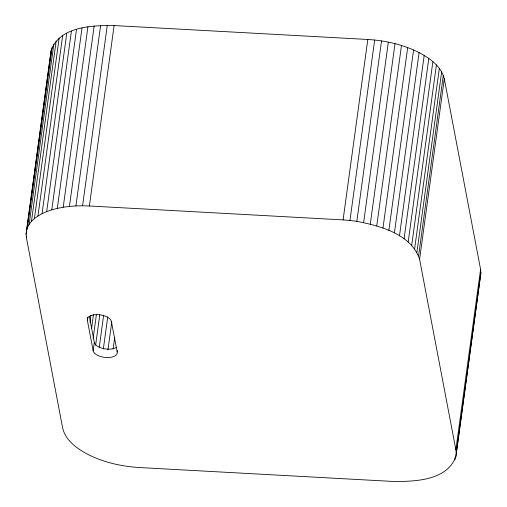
<?xml version="1.0" encoding="UTF-8"?>
<svg xmlns="http://www.w3.org/2000/svg" width="507" height="507" viewBox="0 0 507 507"><rect width="100%" height="100%" fill="white"/><g stroke="black" fill="none" stroke-linecap="round" stroke-linejoin="round"><path stroke-width="0.76" d="M26.085 234.228L51.15 50.396C59.934 26.237 92.534 25.356 114.1 25.553L367.803 39.47C385.51 40.554 403.198 44.578 419.099 52.582C429.803 58.318 441.337 66.29 444.309 78.819L480.585 269.312L480.915 272.772L455.85 456.604C447.066 480.763 414.466 481.644 392.9 481.447L139.197 467.53C121.49 466.446 103.802 462.422 87.901 454.418C77.197 448.682 65.663 440.71 62.691 428.181L26.415 237.688L26.085 234.228L51.15 50.396M455.85 456.604L480.915 272.772M26.434 230.831L27.454 227.542L52.17 47.107M26.415 237.688L26.63 236.123M27.454 227.542L29.133 224.386L53.85 43.951M29.133 224.386L31.459 221.394L56.176 40.959M31.459 221.394L34.406 218.593L59.123 38.164M34.406 218.593L37.949 216.02L62.665 35.585M37.949 216.02L42.056 213.688L66.772 33.253M42.056 213.688L46.682 211.628L71.398 31.193M46.682 211.628L51.784 209.847L76.5 29.419M51.784 209.847L57.31 208.377L82.026 27.948M57.31 208.377L63.21 207.23L87.926 26.795M63.21 207.23L69.434 206.406L94.15 25.971M69.434 206.406L75.911 205.924L100.627 25.489M75.911 205.924L82.584 205.785L107.3 25.35M82.584 205.785L89.384 205.988L114.1 25.553M117.415 350.546L117.206 352.073A12.168 5.989 7.8 0 1 106.35 357.536A12.168 5.989 7.8 0 1 93.161 350.755L87.324 320.126L87.743 317.078M89.999 322.344L90.962 315.31M91.558 328.466L93.484 314.391M93.123 338.448L96.444 314.201M93.161 350.755L94.308 342.358L89.352 316.33M95.627 345.21L99.803 314.714M99.258 347.175L103.65 315.113M103.339 349L107.731 316.932M107.94 349.874L111.794 321.723M113.124 349.006L114.728 337.275M89.384 205.988L343.087 219.905L367.803 39.47M343.087 219.905L349.957 220.45L374.673 40.015M456.199 453.207L455.869 449.747L419.593 259.254C411.171 233.93 380.149 225.945 356.827 221.331L381.543 40.896M363.627 222.541L388.343 42.113M370.294 224.069L395.01 43.64M376.764 225.9L401.481 45.465M382.975 228.017L407.691 47.582M388.869 230.393L413.585 49.959M394.383 233.011L419.099 52.582M399.472 235.85L424.188 55.415M404.079 238.873L428.802 58.438M408.173 242.054L432.889 61.62M411.697 245.369L436.413 64.934M414.625 248.779L439.341 68.344M416.931 252.252L441.648 71.817M418.592 255.756L443.314 75.321M419.593 259.254L444.309 78.819M455.869 449.747L480.585 269.312M454.83 459.893L455.153 457.542M479.958 278.14L480.566 276.169M349.957 220.45L356.827 221.331M117.206 352.073L111.375 321.444A12.168 5.989 7.8 0 0 98.181 314.663A12.168 5.989 7.8 0 0 87.324 320.126M50.801 53.793L50.934 55.174M116.578 347.27A12.168 5.989 7.8 0 1 103.574 348.607A12.168 5.989 7.8 0 1 94.308 342.358"/></g></svg>
